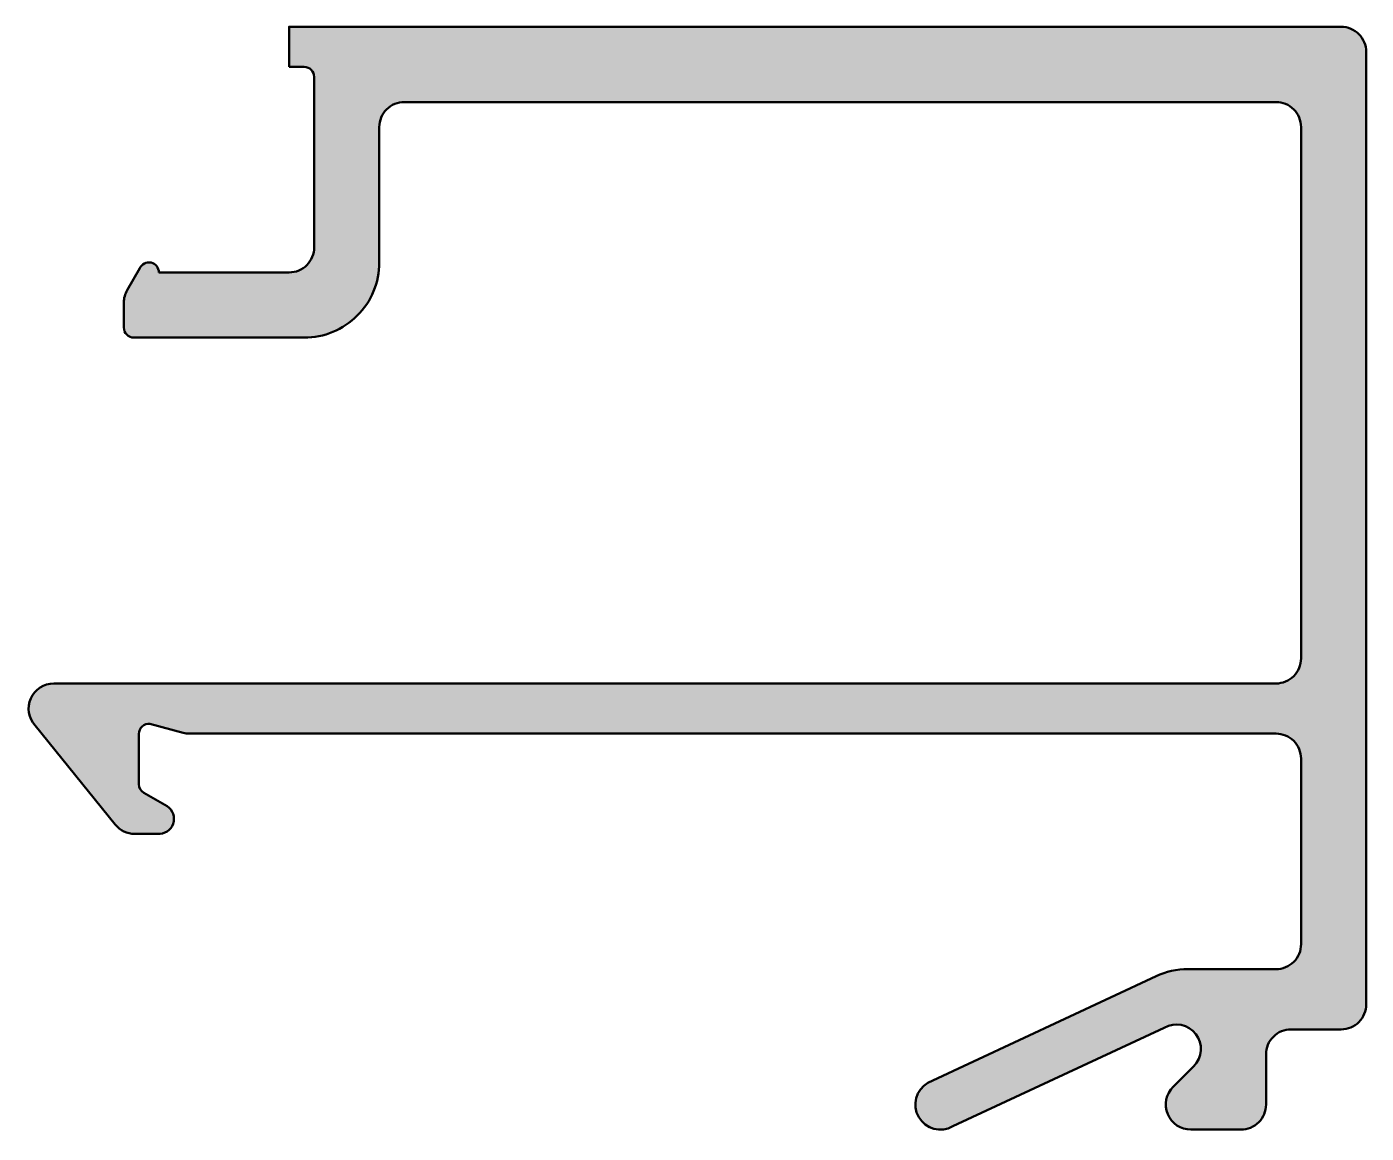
# Model space of a CAD drawing. Extents: x -4.7 to 22, y -22.1 to 0.
import ezdxf

# ---------------------------------------------------------------- set-up
doc = ezdxf.new("R2010")
doc.units = 0
doc.layers.add('0S-Alu contour', color=7, linetype='Continuous', lineweight=50)
doc.layers.add('0S-Alu hatch', color=252, linetype='Continuous', lineweight=25)

# ---------------------------------------------------------------- blocks, each defined once
blk = doc.blocks.new('345490__D0311B88_8A90_4FA8_9657_15F85348469B_')
at = {"layer": '0S-Alu hatch'}
h = blk.add_hatch(color=256, dxfattribs=at)
edge = h.paths.add_edge_path()
edge.add_line((0.4996109008789063, -0.8007125854492188), (0.799610900878907, -0.8007125854492188))
edge.add_ellipse((0.799610900878907, -1.000712585449218), major_axis=(-0.1999999999999993, 0), ratio=1, start_angle=180, end_angle=270, ccw=False)
edge.add_line((0.999610900878906, -1.000712585449218), (0.9996109008789062, -4.400688171386718))
edge.add_ellipse((0.49986209877982, -4.400939369287631), major_axis=(-0.499748865231185, 0), ratio=1, start_angle=89.9712003745235, end_angle=180.0287996254767, ccw=False)
edge.add_line((0.4996109008789064, -4.900688171386718), (-2.100387573242185, -4.900688171386718))
edge.add_arc((-2.300374359110285, -4.900689310359059), 0.1999867858713433, 0.000326312466305, 155.4569160188622)
edge.add_line((-2.482292175292968, -4.817619323730468), (-2.733402467224346, -5.252545523331107))
edge.add_arc((-2.3003921508789, -5.502549655173808), 0.5000000000000056, 149.999453277469, 180)
edge.add_line((-2.800392150878906, -5.502549655173808), (-2.800392150878906, -6.000706481933594))
edge.add_arc((-2.600392150878906, -6.000706481933594), 0.1999999999999993, 180, 270.0000000000001)
edge.add_line((-2.600392150878906, -6.200706481933593), (0.7996063232421867, -6.200706481933593))
edge.add_arc((0.8003546254606783, -4.701454784152084), 1.499251884526728, 269.97140269681, 360.0285973031974)
edge.add_line((2.299606323242187, -4.700706481933592), (2.299606323242187, -2.000694274902343))
edge.add_ellipse((2.799355125341271, -2.000443077001428), major_axis=(-0.4997488652311831, 0), ratio=1, start_angle=-90.02879962547661, end_angle=0.028799625476722213, ccw=False)
edge.add_line((2.799606323242187, -1.500694274902343), (20.19961547851563, -1.500694274902343))
edge.add_ellipse((20.19986667641655, -2.000443077001422), major_axis=(-0.4997488652311778, 0), ratio=1, start_angle=179.9712003745235, end_angle=270.0287996254771, ccw=False)
edge.add_line((20.69961547851562, -2.00069427490234), (20.69961547851562, -12.60070419311523))
edge.add_ellipse((20.19986667641655, -12.60095539101615), major_axis=(-0.4997488652311796, 0), ratio=1, start_angle=89.97120037452288, end_angle=180.0287996254767, ccw=False)
edge.add_line((20.19961547851563, -13.10070419311523), (-4.200393676757812, -13.10070419311523))
edge.add_arc((-4.200329133581218, -13.60074811973683), 0.5000439307870562, 90.00739545347481, 222.3470807309275)
edge.add_line((-4.569900512695314, -13.93758773803711), (-2.972618640981675, -15.91489924289476))
edge.add_arc((-2.583669453176844, -15.60070419311523), 0.5000000000000007, 218.9314466237278, 269.9999999999997)
edge.add_line((-2.583669453176847, -16.10070419311523), (-2.125167846679687, -16.10070419311523))
edge.add_arc((-2.101452946213295, -15.8008993272821), 0.3007413408252244, 265.4772569351815, 416.6933271390156)
edge.add_line((-1.936309814453123, -15.54955673217773), (-2.400385553351564, -15.2816351462839))
edge.add_ellipse((-2.300389099121092, -15.10842801842441), major_axis=(-0.2000000000000012, 0), ratio=1, start_angle=0, end_angle=60.00117292418719, ccw=False)
edge.add_line((-2.500389099121093, -15.10842801842441), (-2.500389099121093, -14.10522079467773))
edge.add_ellipse((-2.300390534266024, -14.10520964580437), major_axis=(-0.1999985651658154, 0), ratio=1, start_angle=-96.00144350134701, end_angle=0.0031939399386260447, ccw=False)
edge.add_line((-2.27947998046875, -13.90630722045898), (-1.617508476698053, -14.08366939603896))
edge.add_arc((-1.488107500021488, -13.60070419311515), 0.5000000000000835, 255.0010138281419, 270.0000000000009)
edge.add_line((-1.48810750002148, -14.10070419311523), (20.19961547851563, -14.10070419311523))
edge.add_ellipse((20.19986667641653, -14.60045299521433), major_axis=(-0.4997488652311938, 0), ratio=1, start_angle=179.9712003745235, end_angle=270.0287996254759, ccw=False)
edge.add_line((20.69961547851563, -14.60070419311523), (20.69961547851562, -18.30068588256836))
edge.add_ellipse((20.19998606838508, -18.30105646136114), major_axis=(-0.4996295475610287, 0), ratio=1, start_angle=89.95925186360307, end_angle=180.0424966915061, ccw=False)
edge.add_line((20.19963073730469, -18.80068588256836), (18.43959828676751, -18.80068588256836))
edge.add_arc((18.43959828676749, -20.30068588256835), 1.499999999999989, 89.99999999999946, 114.9974133025786)
edge.add_line((17.80573226958527, -18.94119558386758), (13.24878692626953, -21.06588363647461))
edge.add_arc((13.50151951726124, -21.49961457105872), 0.5019923168382042, 120.2291161144698, 299.7341626232289)
edge.add_line((13.75049591064453, -21.93551254272461), (17.96973419189453, -19.96804428100586))
edge.add_ellipse((18.21119707689413, -20.39202969683182), major_axis=(-0.4879220815513897, 0), ratio=1, start_angle=135.2303372142734, end_angle=299.66183842745073, ccw=False)
edge.add_line((18.5575942993164, -20.73565292358399), (18.1460952758789, -21.14715194702148))
edge.add_arc((18.49962824002227, -21.50070955266226), 0.4999885371110305, 134.9980032914284, 270.0015101720067)
edge.add_line((18.49964141845703, -22.00069808959961), (19.49964141845703, -22.00069808959961))
edge.add_arc((19.49995110569767, -21.50100777684025), 0.4996904087249791, 269.96449046713, 360.0355095328693)
edge.add_line((19.99964141845703, -21.50069808959961), (19.99964141845703, -20.50069808959961))
edge.add_ellipse((20.49933173121639, -20.50038840235896), major_axis=(-0.4996904087249684, 0), ratio=1, start_angle=-90.03550953287117, end_angle=0.035509532869298255, ccw=False)
edge.add_line((20.49964141845703, -20.00069808959961), (21.49964141845703, -20.00069808959961))
edge.add_arc((21.49995110569767, -19.50100777684024), 0.4996904087249826, 269.9644904671304, 360.0355095328693)
edge.add_line((21.99964141845703, -19.5006980895996), (21.9996109008789, -0.5006942749023402))
edge.add_arc((21.49986209877982, -0.5004430770014274), 0.4997488652311831, 359.9712003745233, 450.0287996254762)
edge.add_line((21.49961090087891, -0.0006942749023431), (0.4996109008789063, -0.0006942749023438))
edge.add_line((0.4996109008789063, -0.0006942749023438), (0.4996109008789063, -0.8007125854492188))
at = {"layer": '0S-Alu contour', "color": 7}
for points in [[(21.49961090087891, -0.0006942749023431), (0.4996109008789063, -0.0006942749023438), (0.4996109008789063, -0.8007125854492188)], [(21.99964141845703, -19.5006980895996), (21.9996109008789, -0.5006942749023402)], [(0.4996109008789063, -0.8007125854492188), (0.799610900878907, -0.8007125854492188)], [(0.999610900878906, -1.000712585449218), (0.9996109008789062, -4.400688171386718)], [(2.799606323242187, -1.500694274902343), (20.19961547851563, -1.500694274902343)], [(2.299606323242187, -4.700706481933592), (2.299606323242187, -2.000694274902343)], [(20.69961547851562, -2.00069427490234), (20.69961547851562, -12.60070419311523)], [(-2.482292175292968, -4.817619323730468), (-2.733402467224346, -5.252545523331107)], [(0.4996109008789064, -4.900688171386718), (-2.100387573242185, -4.900688171386718)], [(-2.800392150878906, -5.502549655173808), (-2.800392150878906, -6.000706481933594)], [(-2.600392150878906, -6.200706481933593), (0.7996063232421867, -6.200706481933593)], [(20.19961547851563, -13.10070419311523), (-4.200393676757812, -13.10070419311523)], [(-4.569900512695314, -13.93758773803711), (-2.972618640981675, -15.91489924289476)], [(-2.500389099121093, -15.10842801842441), (-2.500389099121093, -14.10522079467773)], [(-2.27947998046875, -13.90630722045898), (-1.617508476698053, -14.08366939603896)], [(-1.48810750002148, -14.10070419311523), (20.19961547851563, -14.10070419311523)], [(20.69961547851563, -14.60070419311523), (20.69961547851562, -18.30068588256836)], [(-1.936309814453123, -15.54955673217773), (-2.400385553351564, -15.2816351462839)], [(-2.583669453176847, -16.10070419311523), (-2.125167846679687, -16.10070419311523)], [(17.80573226958527, -18.94119558386758), (13.24878692626953, -21.06588363647461)], [(20.19963073730469, -18.80068588256836), (18.43959828676751, -18.80068588256836)], [(13.75049591064453, -21.93551254272461), (17.96973419189453, -19.96804428100586)], [(20.49964141845703, -20.00069808959961), (21.49964141845703, -20.00069808959961)], [(19.99964141845703, -21.50069808959961), (19.99964141845703, -20.50069808959961)], [(18.5575942993164, -20.73565292358399), (18.1460952758789, -21.14715194702148)], [(18.49964141845703, -22.00069808959961), (19.49964141845703, -22.00069808959961)]]:
    blk.add_lwpolyline(points, dxfattribs=at)
for centre, radius, start, end in [((21.49986209877982, -0.5004430770014274), 0.4997488652311831, 359.9712003745233, 90.02879962547631), ((-2.300374359110285, -4.900689310359059), 0.1999867858713433, 0.000326312466305, 155.4569160188622), ((0.8003546254606783, -4.701454784152084), 1.499251884526728, 269.97140269681, 0.0285973031974386), ((-2.3003921508789, -5.502549655173808), 0.5000000000000056, 149.999453277469, 180), ((-2.600392150878906, -6.000706481933594), 0.1999999999999993, 180, 270.0000000000001), ((-4.200329133581218, -13.60074811973683), 0.5000439307870562, 90.00739545347481, 222.3470807309275), ((-1.488107500021488, -13.60070419311515), 0.5000000000000835, 255.0010138281419, 270.0000000000009), ((-2.101452946213295, -15.8008993272821), 0.3007413408252244, 265.4772569351815, 56.69332713901571), ((-2.583669453176844, -15.60070419311523), 0.5000000000000007, 218.9314466237278, 269.9999999999997), ((18.43959828676749, -20.30068588256835), 1.499999999999989, 89.99999999999946, 114.9974133025786), ((21.49995110569767, -19.50100777684024), 0.4996904087249826, 269.9644904671304, 0.0355095328692854), ((13.50151951726124, -21.49961457105872), 0.5019923168382042, 120.2291161144698, 299.7341626232289), ((18.49962824002227, -21.50070955266226), 0.4999885371110305, 134.9980032914284, 270.0015101720067), ((19.49995110569767, -21.50100777684025), 0.4996904087249791, 269.96449046713, 0.0355095328692854)]:
    blk.add_arc(centre, radius, start, end, dxfattribs=at)
at = {"layer": '0S-Alu contour', "color": 7, "extrusion": (0, 0, -1)}
for centre, radius, start, end in [((-0.799610900878907, -1.000712585449218), 0.1999999999999993, 90, 180), ((-2.799355125341271, -2.000443077001428), 0.4997488652311831, 359.9712003745233, 90.02879962547671), ((-20.19986667641655, -2.000443077001422), 0.4997488652311778, 89.97120037452287, 180.0287996254766), ((-0.49986209877982, -4.400939369287631), 0.499748865231185, 179.9712003745233, 270.0287996254765), ((-20.19986667641655, -12.60095539101615), 0.4997488652311796, 179.9712003745233, 270.0287996254771), ((2.300390534266024, -14.10520964580437), 0.1999985651658154, 359.9968060600614, 96.00144350134705), ((-20.19986667641653, -14.60045299521433), 0.4997488652311938, 89.97120037452409, 180.0287996254766), ((2.300389099121092, -15.10842801842441), 0.2000000000000012, 299.9988270758128, 0), ((-20.19998606838508, -18.30105646136114), 0.4996295475610287, 179.9575033084939, 270.0407481363969), ((-18.21119707689413, -20.39202969683182), 0.4879220815513897, 60.33816157254928, 224.7696627857266), ((-20.49933173121639, -20.50038840235896), 0.4996904087249684, 359.9644904671307, 90.03550953287129)]:
    blk.add_arc(centre, radius, start, end, dxfattribs=at)
blk = doc.blocks.new('345490__550C6F83_EE01_4BD7_A56C_430510D0D254_')
at = {"layer": '0S-Alu contour', "color": 7}
blk.add_blockref('345490__D0311B88_8A90_4FA8_9657_15F85348469B_', (0, 0), dxfattribs=at)

msp = doc.modelspace()

# ---------------------------------------------------------------- block references
at = {"layer": '0S-Alu contour', "color": 7}
msp.add_blockref('345490__550C6F83_EE01_4BD7_A56C_430510D0D254_', (0, 0), dxfattribs=at)

doc.saveas('drawing.dxf')
